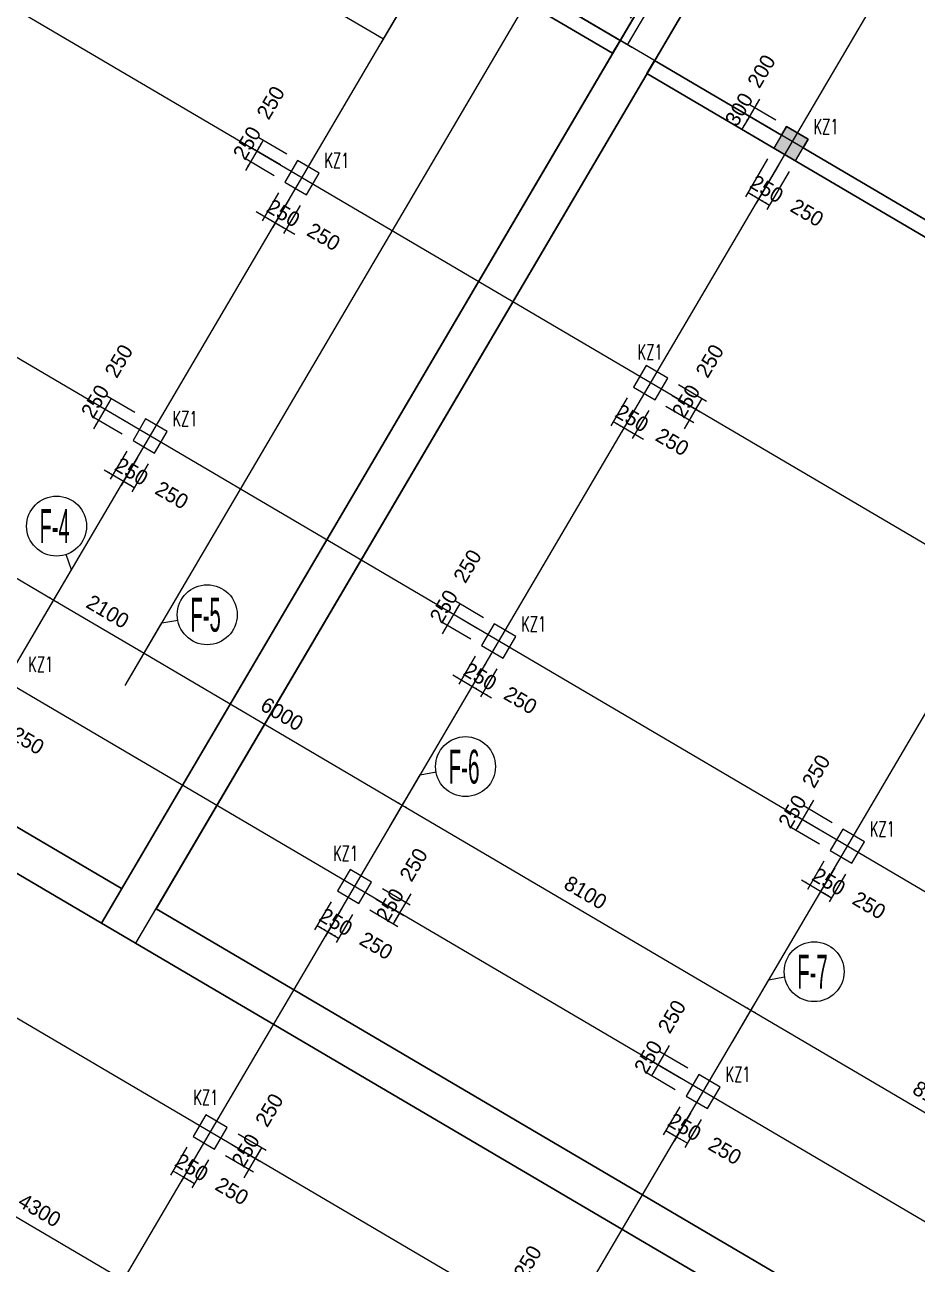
# Model space of a CAD drawing. Extents: x 387171 to 699106, y 11966 to 245688.
# Drawn here: x 621328 to 639201, y 128783 to 153597 of the extents above; entities that cross this region are included whole.
import ezdxf

# ---------------------------------------------------------------- set-up
doc = ezdxf.new("R2010")
doc.units = 0
doc.header["$LTSCALE"] = 100
doc.header["$MEASUREMENT"] = 0
for name, color, linetype in [('AXIS', 3, 'Continuous'), ('COLU', 7, 'Continuous'), ('DIM', 3, 'Continuous'), ('DOTE', 253, 'Continuous'), ('HATCH', 254, 'Continuous'), ('h后浇带', 51, 'Continuous'), ('L-AXIS', 3, 'Continuous'), ('NUM', 7, 'Continuous')]:
    doc.layers.add(name, color=color, linetype=linetype)
doc.styles.add('hztxt', font='hztxt')
doc.styles.get("Standard").update_dxf_attribs({"font": 'standard'})
doc.dimstyles.get("Standard").update_dxf_attribs({"dimtxt": 300, "dimasz": 100, "dimexe": 100, "dimexo": 250, "dimgap": 100, "dimtad": 0, "dimtoh": 1, "dimdec": 0, "dimdsep": 46, "dimcen": 0.09, "dimclrt": 7, "dimadec": 0, "dimazin": 0, "dimtfac": 1, "dimtdec": 4, "dimtofl": 0, "dimtmove": 0, "dimatfit": 3, "dimfxl": 1, "dimtolj": 1, "dimtzin": 0, "dimarcsym": 0})

# ---------------------------------------------------------------- blocks, each defined once
blk = doc.blocks.new('_AXISO')
blk.add_circle((0, 0), 0.5)
blk = doc.blocks.new('*D1302')
at = {"layer": 'L-AXIS', "color": 0, "linetype": 'ByBlock', "lineweight": -2}
for p, q in [((623464, 140586), (623767, 141102)), ((623717, 141015), (628889, 137974)), ((628636, 137545), (628940, 138060))]:
    blk.add_line(p, q, dxfattribs=at)
for points in [[(623717, 141015), (623811, 140979), (623795, 140950)], [(628889, 137974), (628794, 138011), (628811, 138039)]]:
    blk.add_solid(points, dxfattribs=at)
at = {"layer": 'L-AXIS', "color": 7, "linetype": 'Continuous', "lineweight": -2, "insert": (626480, 139797), "char_height": 300, "width": 770, "attachment_point": 5, "rotation": 329.5454, "style": 'hztxt'}
blk.add_mtext('6000', dxfattribs=at)
blk = doc.blocks.new('*D3207')
at = {"layer": 'L-AXIS', "color": 0, "linetype": 'ByBlock', "lineweight": -2}
for p, q in [((628636, 137545), (628940, 138060)), ((628889, 137974), (635871, 133869)), ((635619, 133439), (635922, 133955))]:
    blk.add_line(p, q, dxfattribs=at)
for points in [[(628889, 137974), (628984, 137938), (628967, 137909)], [(635871, 133869), (635777, 133905), (635794, 133934)]]:
    blk.add_solid(points, dxfattribs=at)
at = {"layer": 'L-AXIS', "color": 7, "linetype": 'Continuous', "lineweight": -2, "insert": (632558, 136223), "char_height": 300, "width": 775, "attachment_point": 5, "rotation": 329.5454, "style": 'hztxt'}
blk.add_mtext('8100', dxfattribs=at)
blk = doc.blocks.new('*D2778')
at = {"layer": 'L-AXIS', "color": 0, "linetype": 'ByBlock', "lineweight": -2}
for p, q in [((619096, 129803), (619645, 130737)), ((619595, 130651), (623301, 128471)), ((622803, 127623), (623352, 128557))]:
    blk.add_line(p, q, dxfattribs=at)
for points in [[(619595, 130651), (619689, 130614), (619672, 130586)], [(623301, 128471), (623207, 128508), (623224, 128536)]]:
    blk.add_solid(points, dxfattribs=at)
at = {"layer": 'L-AXIS', "color": 7, "linetype": 'Continuous', "lineweight": -2, "insert": (621625, 129863), "char_height": 300, "width": 790, "attachment_point": 5, "rotation": 329.5454, "style": 'hztxt'}
blk.add_mtext('4300', dxfattribs=at)
blk = doc.blocks.new('*D113')
at = {"layer": 'L-AXIS', "color": 0, "linetype": 'ByBlock', "lineweight": -2}
for p, q in [((635619, 133439), (635922, 133955)), ((635871, 133869), (642854, 129763)), ((642601, 129334), (642905, 129849))]:
    blk.add_line(p, q, dxfattribs=at)
for points in [[(635871, 133869), (635966, 133832), (635949, 133804)], [(642854, 129763), (642759, 129800), (642776, 129828)]]:
    blk.add_solid(points, dxfattribs=at)
at = {"layer": 'L-AXIS', "color": 7, "linetype": 'Continuous', "lineweight": -2, "insert": (639540, 132118), "char_height": 300, "width": 775, "attachment_point": 5, "rotation": 329.5454, "style": 'hztxt'}
blk.add_mtext('8100', dxfattribs=at)
blk = doc.blocks.new('*D2401')
at = {"layer": 'L-AXIS', "color": 0, "linetype": 'ByBlock', "lineweight": -2}
for p, q in [((633721, 155098), (634398, 154699)), ((633400, 153198), (634312, 154750)), ((632809, 153546), (633486, 153148))]:
    blk.add_line(p, q, dxfattribs=at)
for points in [[(634312, 154750), (634276, 154655), (634247, 154672)], [(633400, 153198), (633436, 153293), (633465, 153276)]]:
    blk.add_solid(points, dxfattribs=at)
at = {"layer": 'L-AXIS', "color": 7, "linetype": 'Continuous', "lineweight": -2, "insert": (633554, 154152), "char_height": 300, "width": 690, "attachment_point": 5, "rotation": 59.5454, "style": 'hztxt'}
blk.add_mtext('1800', dxfattribs=at)
blk = doc.blocks.new('*D2688')
at = {"layer": 'L-AXIS', "color": 0, "linetype": 'ByBlock', "lineweight": -2}
for p, q in [((614671, 145756), (614975, 146272)), ((614924, 146185), (621907, 142080)), ((621654, 141650), (621957, 142166))]:
    blk.add_line(p, q, dxfattribs=at)
for points in [[(614924, 146185), (615019, 146149), (615002, 146120)], [(621907, 142080), (621812, 142116), (621829, 142145)]]:
    blk.add_solid(points, dxfattribs=at)
at = {"layer": 'L-AXIS', "color": 7, "linetype": 'Continuous', "lineweight": -2, "insert": (618593, 144434), "char_height": 300, "width": 775, "attachment_point": 5, "rotation": 329.5454, "style": 'hztxt'}
blk.add_mtext('8100', dxfattribs=at)
blk = doc.blocks.new('*D149')
at = {"layer": 'L-AXIS', "color": 0, "linetype": 'ByBlock', "lineweight": -2}
for p, q in [((626833, 155441), (626284, 154507)), ((626335, 154593), (628511, 153313)), ((629010, 154161), (628461, 153227))]:
    blk.add_line(p, q, dxfattribs=at)
for points in [[(626335, 154593), (626429, 154556), (626413, 154528)], [(628511, 153313), (628417, 153349), (628434, 153378)]]:
    blk.add_solid(points, dxfattribs=at)
at = {"layer": 'L-AXIS', "color": 7, "linetype": 'Continuous', "lineweight": -2, "insert": (627601, 154255), "char_height": 300, "width": 780, "attachment_point": 5, "rotation": 329.5454, "style": 'hztxt'}
blk.add_mtext('2525', dxfattribs=at)
blk = doc.blocks.new('*D598')
at = {"layer": 'L-AXIS', "color": 0, "linetype": 'ByBlock', "lineweight": -2}
for p, q in [((621654, 141650), (621957, 142166)), ((621907, 142080), (623717, 141015)), ((623464, 140586), (623767, 141102))]:
    blk.add_line(p, q, dxfattribs=at)
for points in [[(621907, 142080), (622001, 142043), (621984, 142015)], [(623717, 141015), (623622, 141052), (623639, 141080)]]:
    blk.add_solid(points, dxfattribs=at)
at = {"layer": 'L-AXIS', "color": 7, "linetype": 'Continuous', "lineweight": -2, "insert": (622989, 141849), "char_height": 300, "width": 775, "attachment_point": 5, "rotation": 329.5454, "style": 'hztxt'}
blk.add_mtext('2100', dxfattribs=at)
blk = doc.blocks.new('*D477')
at = {"layer": 'DIM', "color": 0, "linetype": 'ByBlock', "lineweight": -2}
for p, q in [((633392, 146126), (633063, 145566)), ((633608, 146000), (633278, 145439)), ((633114, 145652), (633329, 145526))]:
    blk.add_line(p, q, dxfattribs=at)
for points in [[(633114, 145652), (633208, 145616), (633191, 145587)], [(633329, 145526), (633234, 145562), (633251, 145591)]]:
    blk.add_solid(points, dxfattribs=at)
at = {"layer": 'DIM', "color": 7, "linetype": 'Continuous', "lineweight": -2, "insert": (633490, 145721), "char_height": 300, "width": 566.67, "attachment_point": 5, "rotation": 329.5454, "style": 'hztxt'}
blk.add_mtext('250', dxfattribs=at)
blk = doc.blocks.new('*D733')
at = {"layer": 'DIM', "color": 0, "linetype": 'ByBlock', "lineweight": -2}
for p, q in [((633608, 146000), (633278, 145439)), ((633823, 145873), (633494, 145313)), ((633157, 145627), (633717, 145298))]:
    blk.add_line(p, q, dxfattribs=at)
for points in [[(633329, 145526), (633234, 145562), (633251, 145591)], [(633545, 145399), (633639, 145363), (633622, 145334)]]:
    blk.add_solid(points, dxfattribs=at)
at = {"layer": 'DIM', "color": 7, "linetype": 'Continuous', "lineweight": -2, "insert": (634297, 145246), "char_height": 300, "width": 566.67, "attachment_point": 5, "rotation": 329.5454, "style": 'hztxt'}
blk.add_mtext('250', dxfattribs=at)
blk = doc.blocks.new('*D678')
at = {"layer": 'DIM', "color": 0, "linetype": 'ByBlock', "lineweight": -2}
for p, q in [((634292, 146177), (634853, 145848)), ((634166, 145962), (634726, 145632)), ((634538, 145511), (634868, 146071))]:
    blk.add_line(p, q, dxfattribs=at)
for points in [[(634766, 145899), (634803, 145993), (634831, 145976)], [(634640, 145683), (634603, 145588), (634575, 145605)]]:
    blk.add_solid(points, dxfattribs=at)
at = {"layer": 'DIM', "color": 7, "linetype": 'Continuous', "lineweight": -2, "insert": (634571, 146060), "char_height": 300, "width": 566.67, "attachment_point": 5, "rotation": 59.5454, "style": 'hztxt'}
blk.add_mtext('250', dxfattribs=at)
blk = doc.blocks.new('*D940')
at = {"layer": 'DIM', "color": 0, "linetype": 'ByBlock', "lineweight": -2}
for p, q in [((634292, 146177), (634853, 145848)), ((634419, 146393), (634979, 146063)), ((634766, 145899), (634893, 146114))]:
    blk.add_line(p, q, dxfattribs=at)
for points in [[(634766, 145899), (634803, 145993), (634831, 145976)], [(634893, 146114), (634857, 146019), (634828, 146036)]]:
    blk.add_solid(points, dxfattribs=at)
at = {"layer": 'DIM', "color": 7, "linetype": 'Continuous', "lineweight": -2, "insert": (635046, 146867), "char_height": 300, "width": 566.67, "attachment_point": 5, "rotation": 59.5454, "style": 'hztxt'}
blk.add_mtext('250', dxfattribs=at)
blk = doc.blocks.new('*D3348')
at = {"layer": 'DIM', "color": 0, "linetype": 'ByBlock', "lineweight": -2}
for p, q in [((626448, 150790), (625887, 151119)), ((626100, 151284), (625974, 151068)), ((626574, 151005), (626014, 151335))]:
    blk.add_line(p, q, dxfattribs=at)
for points in [[(625974, 151068), (626010, 151163), (626039, 151146)], [(626100, 151284), (626064, 151189), (626035, 151206)]]:
    blk.add_solid(points, dxfattribs=at)
at = {"layer": 'DIM', "color": 7, "linetype": 'Continuous', "lineweight": -2, "insert": (626253, 152037), "char_height": 300, "width": 566.67, "attachment_point": 5, "rotation": 59.5454, "style": 'hztxt'}
blk.add_mtext('250', dxfattribs=at)
blk = doc.blocks.new('*D3853')
at = {"layer": 'DIM', "color": 0, "linetype": 'ByBlock', "lineweight": -2}
for p, q in [((626075, 151241), (625746, 150681)), ((626448, 150790), (625887, 151119)), ((626321, 150574), (625761, 150904))]:
    blk.add_line(p, q, dxfattribs=at)
for points in [[(625974, 151068), (626010, 151163), (626039, 151146)], [(625847, 150853), (625811, 150758), (625782, 150775)]]:
    blk.add_solid(points, dxfattribs=at)
at = {"layer": 'DIM', "color": 7, "linetype": 'Continuous', "lineweight": -2, "insert": (625779, 151230), "char_height": 300, "width": 566.67, "attachment_point": 5, "rotation": 59.5454, "style": 'hztxt'}
blk.add_mtext('250', dxfattribs=at)
blk = doc.blocks.new('*D4067')
at = {"layer": 'DIM', "color": 0, "linetype": 'ByBlock', "lineweight": -2}
for p, q in [((626410, 150232), (626080, 149672)), ((626625, 150105), (626296, 149545)), ((625959, 149859), (626519, 149530))]:
    blk.add_line(p, q, dxfattribs=at)
for points in [[(626131, 149758), (626036, 149794), (626053, 149823)], [(626347, 149631), (626441, 149595), (626424, 149566)]]:
    blk.add_solid(points, dxfattribs=at)
at = {"layer": 'DIM', "color": 7, "linetype": 'Continuous', "lineweight": -2, "insert": (626508, 149826), "char_height": 300, "width": 566.67, "attachment_point": 5, "rotation": 329.5454, "style": 'hztxt'}
blk.add_mtext('250', dxfattribs=at)
blk = doc.blocks.new('*D4306')
at = {"layer": 'DIM', "color": 0, "linetype": 'ByBlock', "lineweight": -2}
for p, q in [((626625, 150105), (626296, 149545)), ((626841, 149979), (626511, 149418)), ((626174, 149733), (626734, 149403))]:
    blk.add_line(p, q, dxfattribs=at)
for points in [[(626347, 149631), (626252, 149667), (626269, 149696)], [(626562, 149504), (626657, 149468), (626640, 149439)]]:
    blk.add_solid(points, dxfattribs=at)
at = {"layer": 'DIM', "color": 7, "linetype": 'Continuous', "lineweight": -2, "insert": (627315, 149352), "char_height": 300, "width": 566.67, "attachment_point": 5, "rotation": 329.5454, "style": 'hztxt'}
blk.add_mtext('250', dxfattribs=at)
blk = doc.blocks.new('*D3839')
at = {"layer": 'DIM', "color": 0, "linetype": 'ByBlock', "lineweight": -2}
for p, q in [((637125, 138073), (636796, 137513)), ((637372, 137406), (636811, 137736)), ((637498, 137622), (636938, 137951))]:
    blk.add_line(p, q, dxfattribs=at)
for points in [[(637024, 137901), (637060, 137995), (637089, 137978)], [(636897, 137685), (636861, 137591), (636832, 137607)]]:
    blk.add_solid(points, dxfattribs=at)
at = {"layer": 'DIM', "color": 7, "linetype": 'Continuous', "lineweight": -2, "insert": (637177, 138654), "char_height": 300, "width": 566.67, "attachment_point": 5, "rotation": 59.5454, "style": 'hztxt'}
blk.add_mtext('250', dxfattribs=at)
blk = doc.blocks.new('*D4077')
at = {"layer": 'DIM', "color": 0, "linetype": 'ByBlock', "lineweight": -2}
for p, q in [((637372, 137406), (636811, 137736)), ((637245, 137191), (636684, 137520)), ((636897, 137685), (636771, 137470))]:
    blk.add_line(p, q, dxfattribs=at)
for points in [[(636771, 137470), (636807, 137564), (636836, 137547)], [(636897, 137685), (636861, 137591), (636832, 137607)]]:
    blk.add_solid(points, dxfattribs=at)
at = {"layer": 'DIM', "color": 7, "linetype": 'Continuous', "lineweight": -2, "insert": (636702, 137847), "char_height": 300, "width": 566.67, "attachment_point": 5, "rotation": 59.5454, "style": 'hztxt'}
blk.add_mtext('250', dxfattribs=at)
blk = doc.blocks.new('*D4289')
at = {"layer": 'DIM', "color": 0, "linetype": 'ByBlock', "lineweight": -2}
for p, q in [((637334, 136849), (637004, 136288)), ((636882, 136476), (637443, 136147)), ((637549, 136722), (637220, 136162))]:
    blk.add_line(p, q, dxfattribs=at)
for points in [[(637055, 136375), (636960, 136411), (636977, 136440)], [(637270, 136248), (637365, 136212), (637348, 136183)]]:
    blk.add_solid(points, dxfattribs=at)
at = {"layer": 'DIM', "color": 7, "linetype": 'Continuous', "lineweight": -2, "insert": (637432, 136443), "char_height": 300, "width": 566.67, "attachment_point": 5, "rotation": 329.5454, "style": 'hztxt'}
blk.add_mtext('250', dxfattribs=at)
blk = doc.blocks.new('*D2406')
at = {"layer": 'DIM', "color": 0, "linetype": 'ByBlock', "lineweight": -2}
for p, q in [((637549, 136722), (637220, 136162)), ((637765, 136595), (637435, 136035)), ((637270, 136248), (637486, 136121))]:
    blk.add_line(p, q, dxfattribs=at)
for points in [[(637270, 136248), (637365, 136212), (637348, 136183)], [(637486, 136121), (637391, 136158), (637408, 136186)]]:
    blk.add_solid(points, dxfattribs=at)
at = {"layer": 'DIM', "color": 7, "linetype": 'Continuous', "lineweight": -2, "insert": (638239, 135969), "char_height": 300, "width": 566.67, "attachment_point": 5, "rotation": 329.5454, "style": 'hztxt'}
blk.add_mtext('250', dxfattribs=at)
blk = doc.blocks.new('*D2349')
at = {"layer": 'DIM', "color": 0, "linetype": 'ByBlock', "lineweight": -2}
for p, q in [((630042, 142006), (629915, 141791)), ((630516, 141727), (629955, 142057)), ((630389, 141512), (629829, 141841))]:
    blk.add_line(p, q, dxfattribs=at)
for points in [[(630042, 142006), (630005, 141912), (629977, 141929)], [(629915, 141791), (629951, 141885), (629980, 141869)]]:
    blk.add_solid(points, dxfattribs=at)
at = {"layer": 'DIM', "color": 7, "linetype": 'Continuous', "lineweight": -2, "insert": (630194, 142759), "char_height": 300, "width": 566.67, "attachment_point": 5, "rotation": 59.5454, "style": 'hztxt'}
blk.add_mtext('250', dxfattribs=at)
blk = doc.blocks.new('*D2587')
at = {"layer": 'DIM', "color": 0, "linetype": 'ByBlock', "lineweight": -2}
for p, q in [((630016, 141963), (629687, 141403)), ((630389, 141512), (629829, 141841)), ((630262, 141296), (629702, 141626))]:
    blk.add_line(p, q, dxfattribs=at)
for points in [[(629915, 141791), (629951, 141885), (629980, 141869)], [(629788, 141575), (629752, 141481), (629723, 141497)]]:
    blk.add_solid(points, dxfattribs=at)
at = {"layer": 'DIM', "color": 7, "linetype": 'Continuous', "lineweight": -2, "insert": (629720, 141952), "char_height": 300, "width": 566.67, "attachment_point": 5, "rotation": 59.5454, "style": 'hztxt'}
blk.add_mtext('250', dxfattribs=at)
blk = doc.blocks.new('*D2809')
at = {"layer": 'DIM', "color": 0, "linetype": 'ByBlock', "lineweight": -2}
for p, q in [((630351, 140954), (630022, 140394)), ((630567, 140828), (630237, 140267)), ((629900, 140582), (630460, 140252))]:
    blk.add_line(p, q, dxfattribs=at)
for points in [[(630072, 140480), (629978, 140516), (629995, 140545)], [(630288, 140353), (630383, 140317), (630366, 140288)]]:
    blk.add_solid(points, dxfattribs=at)
at = {"layer": 'DIM', "color": 7, "linetype": 'Continuous', "lineweight": -2, "insert": (630449, 140549), "char_height": 300, "width": 566.67, "attachment_point": 5, "rotation": 329.5454, "style": 'hztxt'}
blk.add_mtext('250', dxfattribs=at)
blk = doc.blocks.new('*D3300')
at = {"layer": 'DIM', "color": 0, "linetype": 'ByBlock', "lineweight": -2}
for p, q in [((630567, 140828), (630237, 140267)), ((630782, 140701), (630453, 140141)), ((630115, 140455), (630676, 140125))]:
    blk.add_line(p, q, dxfattribs=at)
for points in [[(630288, 140353), (630193, 140390), (630210, 140418)], [(630503, 140227), (630598, 140190), (630581, 140162)]]:
    blk.add_solid(points, dxfattribs=at)
at = {"layer": 'DIM', "color": 7, "linetype": 'Continuous', "lineweight": -2, "insert": (631256, 140074), "char_height": 300, "width": 566.67, "attachment_point": 5, "rotation": 329.5454, "style": 'hztxt'}
blk.add_mtext('250', dxfattribs=at)
blk = doc.blocks.new('*D2018')
at = {"layer": 'DIM', "color": 0, "linetype": 'ByBlock', "lineweight": -2}
for p, q in [((623533, 145833), (622973, 146162)), ((623407, 145618), (622846, 145947)), ((623059, 146112), (622932, 145896))]:
    blk.add_line(p, q, dxfattribs=at)
for points in [[(622932, 145896), (622969, 145991), (622998, 145974)], [(623059, 146112), (623023, 146017), (622994, 146034)]]:
    blk.add_solid(points, dxfattribs=at)
at = {"layer": 'DIM', "color": 7, "linetype": 'Continuous', "lineweight": -2, "insert": (623212, 146865), "char_height": 300, "width": 566.67, "attachment_point": 5, "rotation": 59.5454, "style": 'hztxt'}
blk.add_mtext('250', dxfattribs=at)
blk = doc.blocks.new('*D285')
at = {"layer": 'DIM', "color": 0, "linetype": 'ByBlock', "lineweight": -2}
for p, q in [((623034, 146069), (622704, 145508)), ((623407, 145618), (622846, 145947)), ((623280, 145402), (622720, 145731))]:
    blk.add_line(p, q, dxfattribs=at)
for points in [[(622932, 145896), (622969, 145991), (622998, 145974)], [(622806, 145681), (622769, 145586), (622741, 145603)]]:
    blk.add_solid(points, dxfattribs=at)
at = {"layer": 'DIM', "color": 7, "linetype": 'Continuous', "lineweight": -2, "insert": (622737, 146058), "char_height": 300, "width": 566.67, "attachment_point": 5, "rotation": 59.5454, "style": 'hztxt'}
blk.add_mtext('250', dxfattribs=at)
blk = doc.blocks.new('*D475')
at = {"layer": 'DIM', "color": 0, "linetype": 'ByBlock', "lineweight": -2}
for p, q in [((623369, 145060), (623039, 144499)), ((623584, 144933), (623255, 144373)), ((622918, 144687), (623478, 144358))]:
    blk.add_line(p, q, dxfattribs=at)
for points in [[(623090, 144586), (622995, 144622), (623012, 144651)], [(623305, 144459), (623400, 144423), (623383, 144394)]]:
    blk.add_solid(points, dxfattribs=at)
at = {"layer": 'DIM', "color": 7, "linetype": 'Continuous', "lineweight": -2, "insert": (623467, 144654), "char_height": 300, "width": 566.67, "attachment_point": 5, "rotation": 329.5454, "style": 'hztxt'}
blk.add_mtext('250', dxfattribs=at)
blk = doc.blocks.new('*D732')
at = {"layer": 'DIM', "color": 0, "linetype": 'ByBlock', "lineweight": -2}
for p, q in [((623584, 144933), (623255, 144373)), ((623800, 144806), (623470, 144246)), ((623305, 144459), (623521, 144332))]:
    blk.add_line(p, q, dxfattribs=at)
for points in [[(623305, 144459), (623400, 144423), (623383, 144394)], [(623521, 144332), (623426, 144369), (623443, 144397)]]:
    blk.add_solid(points, dxfattribs=at)
at = {"layer": 'DIM', "color": 7, "linetype": 'Continuous', "lineweight": -2, "insert": (624274, 144180), "char_height": 300, "width": 566.67, "attachment_point": 5, "rotation": 329.5454, "style": 'hztxt'}
blk.add_mtext('250', dxfattribs=at)
blk = doc.blocks.new('*D4066')
at = {"layer": 'DIM', "color": 0, "linetype": 'ByBlock', "lineweight": -2}
for p, q in [((634236, 133160), (633907, 132599)), ((634609, 132708), (634049, 133038)), ((634482, 132493), (633922, 132822))]:
    blk.add_line(p, q, dxfattribs=at)
for points in [[(634135, 132987), (634171, 133082), (634200, 133065)], [(634008, 132772), (633972, 132677), (633943, 132694)]]:
    blk.add_solid(points, dxfattribs=at)
at = {"layer": 'DIM', "color": 7, "linetype": 'Continuous', "lineweight": -2, "insert": (634288, 133740), "char_height": 300, "width": 566.67, "attachment_point": 5, "rotation": 59.5454, "style": 'hztxt'}
blk.add_mtext('250', dxfattribs=at)
blk = doc.blocks.new('*D4303')
at = {"layer": 'DIM', "color": 0, "linetype": 'ByBlock', "lineweight": -2}
for p, q in [((634008, 132772), (633882, 132556)), ((634482, 132493), (633922, 132822)), ((634356, 132277), (633795, 132607))]:
    blk.add_line(p, q, dxfattribs=at)
for points in [[(634008, 132772), (633972, 132677), (633943, 132694)], [(633882, 132556), (633918, 132651), (633947, 132634)]]:
    blk.add_solid(points, dxfattribs=at)
at = {"layer": 'DIM', "color": 7, "linetype": 'Continuous', "lineweight": -2, "insert": (633813, 132933), "char_height": 300, "width": 566.67, "attachment_point": 5, "rotation": 59.5454, "style": 'hztxt'}
blk.add_mtext('250', dxfattribs=at)
blk = doc.blocks.new('*D2387')
at = {"layer": 'DIM', "color": 0, "linetype": 'ByBlock', "lineweight": -2}
for p, q in [((634445, 131935), (634115, 131375)), ((634660, 131808), (634331, 131248)), ((634166, 131461), (634381, 131334))]:
    blk.add_line(p, q, dxfattribs=at)
for points in [[(634166, 131461), (634260, 131425), (634244, 131396)], [(634381, 131334), (634287, 131371), (634303, 131399)]]:
    blk.add_solid(points, dxfattribs=at)
at = {"layer": 'DIM', "color": 7, "linetype": 'Continuous', "lineweight": -2, "insert": (634543, 131529), "char_height": 300, "width": 566.67, "attachment_point": 5, "rotation": 329.5454, "style": 'hztxt'}
blk.add_mtext('250', dxfattribs=at)
blk = doc.blocks.new('*D2366')
at = {"layer": 'DIM', "color": 0, "linetype": 'ByBlock', "lineweight": -2}
for p, q in [((634660, 131808), (634331, 131248)), ((634876, 131682), (634546, 131121)), ((634381, 131334), (634597, 131208))]:
    blk.add_line(p, q, dxfattribs=at)
for points in [[(634381, 131334), (634476, 131298), (634459, 131269)], [(634597, 131208), (634502, 131244), (634519, 131273)]]:
    blk.add_solid(points, dxfattribs=at)
at = {"layer": 'DIM', "color": 7, "linetype": 'Continuous', "lineweight": -2, "insert": (635350, 131055), "char_height": 300, "width": 566.67, "attachment_point": 5, "rotation": 329.5454, "style": 'hztxt'}
blk.add_mtext('250', dxfattribs=at)
blk = doc.blocks.new('*D2571')
at = {"layer": 'DIM', "color": 0, "linetype": 'ByBlock', "lineweight": -2}
for p, q in [((627462, 136041), (627133, 135480)), ((627678, 135914), (627348, 135354)), ((627183, 135567), (627399, 135440))]:
    blk.add_line(p, q, dxfattribs=at)
for points in [[(627183, 135567), (627278, 135530), (627261, 135502)], [(627399, 135440), (627304, 135476), (627321, 135505)]]:
    blk.add_solid(points, dxfattribs=at)
at = {"layer": 'DIM', "color": 7, "linetype": 'Continuous', "lineweight": -2, "insert": (627560, 135635), "char_height": 300, "width": 566.67, "attachment_point": 5, "rotation": 329.5454, "style": 'hztxt'}
blk.add_mtext('250', dxfattribs=at)
blk = doc.blocks.new('*D2825')
at = {"layer": 'DIM', "color": 0, "linetype": 'ByBlock', "lineweight": -2}
for p, q in [((627678, 135914), (627348, 135354)), ((627893, 135787), (627564, 135227)), ((627399, 135440), (627614, 135313))]:
    blk.add_line(p, q, dxfattribs=at)
for points in [[(627399, 135440), (627493, 135404), (627477, 135375)], [(627614, 135313), (627520, 135349), (627537, 135378)]]:
    blk.add_solid(points, dxfattribs=at)
at = {"layer": 'DIM', "color": 7, "linetype": 'Continuous', "lineweight": -2, "insert": (628367, 135160), "char_height": 300, "width": 566.67, "attachment_point": 5, "rotation": 329.5454, "style": 'hztxt'}
blk.add_mtext('250', dxfattribs=at)
blk = doc.blocks.new('*D3286')
at = {"layer": 'DIM', "color": 0, "linetype": 'ByBlock', "lineweight": -2}
for p, q in [((628362, 136092), (628922, 135762)), ((628235, 135876), (628796, 135547)), ((628709, 135597), (628836, 135813))]:
    blk.add_line(p, q, dxfattribs=at)
for points in [[(628836, 135813), (628800, 135718), (628771, 135735)], [(628709, 135597), (628746, 135692), (628774, 135675)]]:
    blk.add_solid(points, dxfattribs=at)
at = {"layer": 'DIM', "color": 7, "linetype": 'Continuous', "lineweight": -2, "insert": (628641, 135974), "char_height": 300, "width": 566.67, "attachment_point": 5, "rotation": 59.5454, "style": 'hztxt'}
blk.add_mtext('250', dxfattribs=at)
blk = doc.blocks.new('*D1354')
at = {"layer": 'DIM', "color": 0, "linetype": 'ByBlock', "lineweight": -2}
for p, q in [((628489, 136307), (629049, 135978)), ((628362, 136092), (628922, 135762)), ((628735, 135640), (629064, 136201))]:
    blk.add_line(p, q, dxfattribs=at)
for points in [[(628963, 136028), (628999, 136123), (629028, 136106)], [(628836, 135813), (628800, 135718), (628771, 135735)]]:
    blk.add_solid(points, dxfattribs=at)
at = {"layer": 'DIM', "color": 7, "linetype": 'Continuous', "lineweight": -2, "insert": (629116, 136781), "char_height": 300, "width": 566.67, "attachment_point": 5, "rotation": 59.5454, "style": 'hztxt'}
blk.add_mtext('250', dxfattribs=at)
blk = doc.blocks.new('*D977')
at = {"layer": 'DIM', "color": 0, "linetype": 'ByBlock', "lineweight": -2}
for p, q in [((620695, 140020), (620366, 139459)), ((620911, 139893), (620581, 139332)), ((620416, 139545), (620632, 139419))]:
    blk.add_line(p, q, dxfattribs=at)
for points in [[(620416, 139545), (620511, 139509), (620494, 139480)], [(620632, 139419), (620537, 139455), (620554, 139484)]]:
    blk.add_solid(points, dxfattribs=at)
at = {"layer": 'DIM', "color": 7, "linetype": 'Continuous', "lineweight": -2, "insert": (621385, 139266), "char_height": 300, "width": 566.67, "attachment_point": 5, "rotation": 329.5454, "style": 'hztxt'}
blk.add_mtext('250', dxfattribs=at)
blk = doc.blocks.new('*D4284')
at = {"layer": 'DIM', "color": 0, "linetype": 'ByBlock', "lineweight": -2}
for p, q in [((631246, 128074), (631119, 127858)), ((631720, 127795), (631160, 128124)), ((631593, 127579), (631033, 127909))]:
    blk.add_line(p, q, dxfattribs=at)
for points in [[(631246, 128074), (631210, 127979), (631181, 127996)], [(631119, 127858), (631156, 127953), (631184, 127936)]]:
    blk.add_solid(points, dxfattribs=at)
at = {"layer": 'DIM', "color": 7, "linetype": 'Continuous', "lineweight": -2, "insert": (631399, 128826), "char_height": 300, "width": 566.67, "attachment_point": 5, "rotation": 59.5454, "style": 'hztxt'}
blk.add_mtext('250', dxfattribs=at)
blk = doc.blocks.new('*D157')
at = {"layer": 'DIM', "color": 0, "linetype": 'ByBlock', "lineweight": -2}
for p, q in [((624573, 131127), (624244, 130567)), ((624788, 131000), (624459, 130440)), ((624294, 130653), (624510, 130526))]:
    blk.add_line(p, q, dxfattribs=at)
for points in [[(624294, 130653), (624389, 130617), (624372, 130588)], [(624510, 130526), (624415, 130563), (624432, 130591)]]:
    blk.add_solid(points, dxfattribs=at)
at = {"layer": 'DIM', "color": 7, "linetype": 'Continuous', "lineweight": -2, "insert": (624671, 130721), "char_height": 300, "width": 566.67, "attachment_point": 5, "rotation": 329.5454, "style": 'hztxt'}
blk.add_mtext('250', dxfattribs=at)
blk = doc.blocks.new('*D376')
at = {"layer": 'DIM', "color": 0, "linetype": 'ByBlock', "lineweight": -2}
for p, q in [((624788, 131000), (624459, 130440)), ((625004, 130874), (624675, 130313)), ((624510, 130526), (624725, 130400))]:
    blk.add_line(p, q, dxfattribs=at)
for points in [[(624510, 130526), (624604, 130490), (624587, 130461)], [(624725, 130400), (624631, 130436), (624647, 130465)]]:
    blk.add_solid(points, dxfattribs=at)
at = {"layer": 'DIM', "color": 7, "linetype": 'Continuous', "lineweight": -2, "insert": (625478, 130247), "char_height": 300, "width": 566.67, "attachment_point": 5, "rotation": 329.5454, "style": 'hztxt'}
blk.add_mtext('250', dxfattribs=at)
blk = doc.blocks.new('*D347')
at = {"layer": 'DIM', "color": 0, "linetype": 'ByBlock', "lineweight": -2}
for p, q in [((625473, 131178), (626033, 130849)), ((625719, 130511), (626048, 131072)), ((625346, 130962), (625907, 130633))]:
    blk.add_line(p, q, dxfattribs=at)
for points in [[(625947, 130899), (625983, 130994), (626012, 130977)], [(625820, 130684), (625784, 130589), (625755, 130606)]]:
    blk.add_solid(points, dxfattribs=at)
at = {"layer": 'DIM', "color": 7, "linetype": 'Continuous', "lineweight": -2, "insert": (625752, 131061), "char_height": 300, "width": 566.67, "attachment_point": 5, "rotation": 59.5454, "style": 'hztxt'}
blk.add_mtext('250', dxfattribs=at)
blk = doc.blocks.new('*D555')
at = {"layer": 'DIM', "color": 0, "linetype": 'ByBlock', "lineweight": -2}
for p, q in [((625600, 131393), (626160, 131064)), ((625473, 131178), (626033, 130849)), ((625947, 130899), (626074, 131115))]:
    blk.add_line(p, q, dxfattribs=at)
for points in [[(626074, 131115), (626037, 131020), (626009, 131037)], [(625947, 130899), (625983, 130994), (626012, 130977)]]:
    blk.add_solid(points, dxfattribs=at)
at = {"layer": 'DIM', "color": 7, "linetype": 'Continuous', "lineweight": -2, "insert": (626226, 131868), "char_height": 300, "width": 566.67, "attachment_point": 5, "rotation": 59.5454, "style": 'hztxt'}
blk.add_mtext('250', dxfattribs=at)
blk = doc.blocks.new('*D494')
at = {"layer": 'DIM', "color": 0, "linetype": 'ByBlock', "lineweight": -2}
for p, q in [((636205, 150911), (635761, 150155)), ((636421, 150784), (635976, 150028)), ((635812, 150241), (636027, 150114))]:
    blk.add_line(p, q, dxfattribs=at)
for points in [[(635812, 150241), (635906, 150205), (635889, 150176)], [(636027, 150114), (635932, 150151), (635949, 150179)]]:
    blk.add_solid(points, dxfattribs=at)
at = {"layer": 'DIM', "color": 7, "linetype": 'Continuous', "lineweight": -2, "insert": (636189, 150310), "char_height": 300, "width": 566.67, "attachment_point": 5, "rotation": 329.5454, "style": 'hztxt'}
blk.add_mtext('250', dxfattribs=at)
blk = doc.blocks.new('*D4025')
at = {"layer": 'DIM', "color": 0, "linetype": 'ByBlock', "lineweight": -2}
for p, q in [((636421, 150784), (635976, 150028)), ((636636, 150657), (636192, 149901)), ((636027, 150114), (636243, 149988))]:
    blk.add_line(p, q, dxfattribs=at)
for points in [[(636027, 150114), (636122, 150078), (636105, 150049)], [(636243, 149988), (636148, 150024), (636165, 150053)]]:
    blk.add_solid(points, dxfattribs=at)
at = {"layer": 'DIM', "color": 7, "linetype": 'Continuous', "lineweight": -2, "insert": (636996, 149835), "char_height": 300, "width": 566.67, "attachment_point": 5, "rotation": 329.5454, "style": 'hztxt'}
blk.add_mtext('250', dxfattribs=at)
blk = doc.blocks.new('*D1104')
at = {"layer": 'DIM', "color": 0, "linetype": 'ByBlock', "lineweight": -2}
for p, q in [((636043, 152108), (635739, 151591)), ((636370, 151684), (635856, 151986)), ((636269, 151512), (635754, 151814))]:
    blk.add_line(p, q, dxfattribs=at)
for points in [[(635942, 151936), (635978, 152030), (636007, 152013)], [(635840, 151763), (635804, 151669), (635775, 151686)]]:
    blk.add_solid(points, dxfattribs=at)
at = {"layer": 'DIM', "color": 7, "linetype": 'Continuous', "lineweight": -2, "insert": (636082, 152667), "char_height": 300, "width": 566.67, "attachment_point": 5, "rotation": 59.5454, "style": 'hztxt'}
blk.add_mtext('200', dxfattribs=at)
blk = doc.blocks.new('*D4209')
at = {"layer": 'DIM', "color": 0, "linetype": 'ByBlock', "lineweight": -2}
for p, q in [((635840, 151763), (635688, 151505)), ((636269, 151512), (635754, 151814)), ((636117, 151253), (635602, 151555))]:
    blk.add_line(p, q, dxfattribs=at)
for points in [[(635840, 151763), (635804, 151669), (635775, 151686)], [(635688, 151505), (635725, 151599), (635753, 151582)]]:
    blk.add_solid(points, dxfattribs=at)
at = {"layer": 'DIM', "color": 7, "linetype": 'Continuous', "lineweight": -2, "insert": (635633, 151903), "char_height": 300, "width": 566.67, "attachment_point": 5, "rotation": 59.5454, "style": 'hztxt'}
blk.add_mtext('300', dxfattribs=at)
blk = doc.blocks.new('后浇带现场')
at = {"color": 6, "lineweight": 30}
for points in [[(821257, 720830), (821257, 688843), (805860, 662656), (825600, 651049), (814026, 631365), (812236, 611185), (845904, 608199)], [(822057, 720830), (822057, 688625), (806955, 662940), (826695, 651333), (814807, 631115), (813104, 611911), (845975, 608996)], [(806265, 663346), (787754, 674230), (759207, 674230), (759207, 625070)], [(805860, 662656), (787536, 673430), (760007, 673430), (760007, 625070)]]:
    blk.add_lwpolyline(points, dxfattribs=at)
at = {"layer": 'h后浇带', "color": 1}
for p, q in [((805860, 662656), (821257, 688843)), ((806549, 662251), (822057, 688625))]:
    blk.add_line(p, q, dxfattribs=at)

msp = doc.modelspace()

# ---------------------------------------------------------------- hatches: boundary and pattern name
at = {"layer": 'HATCH'}
msp.add_hatch(color=256, dxfattribs=at).paths.add_polyline_path([(636332, 151126.2), (636763.1, 150872.8), (637016.5, 151303.8), (636585.5, 151557.2)], flags=0)

# ---------------------------------------------------------------- linework, layer by layer
at = {"color": 5, "lineweight": 30}
msp.add_lwpolyline([(629858.6, 160384.7), (630462, 160029.9), (628331.7, 156406.6), (630034, 155409.3), (629932.7, 155236.9), (633251.5, 153285.5), (633099.4, 153026.9), (629349.6, 155231.8), (629451, 155404.2), (626801.9, 156961.7), (626954, 157220.3), (628074.7, 156561.4), (630051.4, 159923.3), (629706.5, 160126), (629858.6, 160384.7)], dxfattribs=at)
at = {"color": 3, "lineweight": 30}
for points in [[(643573.1, 146868.6), (633789.1, 152621.4), (633941.1, 152880.1)], [(633941.1, 152880.1), (636484.1, 151384.8), (636585.5, 151557.2), (637016.5, 151303.8), (636915.1, 151131.4), (643294.1, 147380.7)]]:
    msp.add_lwpolyline(points, dxfattribs=at)
at = {"layer": 'COLU'}
for points in [[(636332, 151126.2), (636763.1, 150872.8), (637016.5, 151303.8), (636585.5, 151557.2)], [(626536.5, 150447.5), (626967.6, 150194.1), (627221, 150625.1), (626790, 150878.5)], [(633519, 146342), (633950, 146088.5), (634203.4, 146519.5), (633772.4, 146773)], [(623495.4, 145275.3), (623926.4, 145021.9), (624179.9, 145452.9), (623748.8, 145706.3)], [(630477.9, 141169.8), (630908.9, 140916.3), (631162.3, 141347.4), (630731.3, 141600.8)], [(637460.3, 137064.2), (637891.3, 136810.8), (638144.7, 137241.8), (637713.7, 137495.3)], [(627588.8, 136256.2), (628019.8, 136002.8), (628273.2, 136433.8), (627842.2, 136687.2)], [(634571.2, 132150.7), (635002.2, 131897.2), (635255.7, 132328.2), (634824.7, 132581.7)], [(624699.7, 131342.6), (625130.7, 131089.2), (625384.1, 131520.2), (624953.1, 131773.6)]]:
    msp.add_lwpolyline(points, close=True, dxfattribs=at)
at = {"layer": 'DOTE'}
for p, q in [((645210.3, 146254), (583882.9, 182313.2)), ((623337.5, 140370.3), (637153.5, 163867.8)), ((650020.1, 136929.7), (605931.4, 162852.9)), ((622000.8, 126259.2), (642528.4, 161171.5)), ((615018.3, 130364.8), (629712.1, 155355)), ((646978.9, 131757.5), (609872.7, 153575.2)), ((628983.2, 122153.7), (646343.1, 151678.2)), ((644089.8, 126843.9), (604557.8, 150087.9)), ((645989.3, 119114.8), (611077, 139642.5))]:
    msp.add_line(p, q, dxfattribs=at)
at = {"layer": 'L-AXIS'}
for p, q in [((622264.2, 142688), (622159.6, 142992.5)), ((621527.2, 141434.7), (622264.2, 142688)), ((623337.5, 140370.3), (624074.4, 141623.6)), ((624074.4, 141623.6), (624391.3, 141680.4)), ((628509.7, 137329.2), (629246.6, 138582.5)), ((629246.6, 138582.5), (629563.5, 138639.2)), ((636229.1, 134477), (636546, 134533.7)), ((635492.1, 133223.6), (636229.1, 134477))]:
    msp.add_line(p, q, dxfattribs=at)

# ---------------------------------------------------------------- block references
at = {"color": 3, "lineweight": 30}
msp.add_blockref('后浇带现场', (-182998.7, -527042.1), dxfattribs=at)
at = {"layer": 'AXIS'}
ref = msp.add_blockref('_AXISO', (621964.9, 143560), dxfattribs=dict(at, xscale=1199.999999999997, yscale=1200, rotation=359.999645787379))
ref.add_attrib('A', 'F-4', (621625.4, 143220.6), dxfattribs={"height": 678.82, "style": 'hztxt', "width": 0.440678})
ref = msp.add_blockref('_AXISO', (624982, 141786.1), dxfattribs=dict(at, xscale=1199.999999999997, yscale=1200, rotation=359.999645787379))
ref.add_attrib('A', 'F-5', (624642.5, 141446.6), dxfattribs={"height": 678.82, "style": 'hztxt', "width": 0.448276})
ref = msp.add_blockref('_AXISO', (630154.1, 138744.9), dxfattribs=dict(at, xscale=1199.999999999997, yscale=1200, rotation=359.999645787379))
ref.add_attrib('A', 'F-6', (629814.7, 138405.5), dxfattribs={"height": 678.82, "style": 'hztxt', "width": 0.45614})
ref = msp.add_blockref('_AXISO', (637136.6, 134639.4), dxfattribs=dict(at, xscale=1199.999999999997, yscale=1200, rotation=359.999645787379))
ref.add_attrib('A', 'F-7', (636797.2, 134300), dxfattribs={"height": 678.82, "style": 'hztxt', "width": 0.448276})

# ---------------------------------------------------------------- texts
at = {"layer": 'NUM', "color": 200, "width": 0.7}
for p in [(637122.6, 151409.9), (627327.1, 150731.1), (633600.3, 146894.4), (624285.9, 145559), (631268.4, 141453.4), (621396.8, 140645.4), (638250.8, 137347.9), (627502.6, 136859.5), (635361.7, 132434.3), (624702.8, 131971.2)]:
    msp.add_text('KZ1', height=300, dxfattribs=at).set_placement(p)

# ---------------------------------------------------------------- dimensions: what is measured, and where the dimension line sits
at = {"layer": 'DIM', "color": 200}
for p1, p2, distance, picture, middle in [((636585.5, 151557.2), (636484.1, 151384.8), -746.7, '*D1104', (635836.8, 152250.4)), ((626790, 150878.5), (626663.3, 150663), -800, '*D3348', (625995.4, 151598.7)), ((626663.3, 150663), (626536.5, 150447.5), -800, '*D3853', (625520.9, 150791.7)), ((636332, 151126.2), (636547.6, 150999.5), -1026.8, '*D494', (635750.3, 150567.2)), ((626536.5, 150447.5), (626752.1, 150320.8), -800, '*D4067', (626069.8, 150083.9)), ((626752.1, 150320.8), (626967.6, 150194.1), -800, '*D4306', (626876.8, 149609.4)), ((623748.8, 145706.3), (623622.1, 145490.8), -800, '*D2018', (622954.2, 146426.5)), ((634076.7, 146304), (634203.4, 146519.5), -800, '*D940', (634788.1, 146428.8)), ((623622.1, 145490.8), (623495.4, 145275.3), -800, '*D285', (622479.7, 145619.5)), ((633950, 146088.5), (634076.7, 146304), -800, '*D678', (634313.6, 145621.8)), ((633519, 146342), (633734.5, 146215.2), -800, '*D477', (633052.2, 145978.4)), ((633734.5, 146215.2), (633950, 146088.5), -800, '*D733', (633859.2, 145503.9)), ((623495.4, 145275.3), (623710.9, 145148.6), -800, '*D475', (623028.6, 144911.7)), ((623710.9, 145148.6), (623926.4, 145021.9), -800, '*D732', (623835.6, 144437.2)), ((630731.3, 141600.8), (630604.6, 141385.3), -800, '*D2349', (629936.7, 142321)), ((630604.6, 141385.3), (630477.9, 141169.8), -800, '*D2587', (629462.2, 141514)), ((630477.9, 141169.8), (630693.4, 141043.1), -800, '*D2809', (630011.1, 140806.2)), ((630693.4, 141043.1), (630908.9, 140916.3), -800, '*D3300', (630818.1, 140331.7)), ((620821.8, 140235), (621037.3, 140108.3), -800, '*D977', (620946.6, 139523.6)), ((637713.7, 137495.3), (637587, 137279.7), -800, '*D3839', (636919.1, 138215.4)), ((637587, 137279.7), (637460.3, 137064.2), -800, '*D4077', (636444.6, 137408.4)), ((628146.5, 136218.3), (628273.2, 136433.8), -800, '*D1354', (628857.9, 136343)), ((637460.3, 137064.2), (637675.8, 136937.5), -800, '*D4289', (636993.5, 136700.7)), ((637675.8, 136937.5), (637891.3, 136810.8), -800, '*D2406', (637800.5, 136226.2)), ((627588.8, 136256.2), (627804.3, 136129.5), -800, '*D2571', (627122, 135892.6)), ((628019.8, 136002.8), (628146.5, 136218.3), -800, '*D3286', (628383.4, 135536)), ((627804.3, 136129.5), (628019.8, 136002.8), -800, '*D2825', (627929, 135418.1)), ((634824.7, 132581.7), (634697.9, 132366.2), -800, '*D4066', (634030.1, 133301.9)), ((634697.9, 132366.2), (634571.2, 132150.7), -800, '*D4303', (633555.6, 132494.9)), ((625257.4, 131304.7), (625384.1, 131520.2), -800, '*D555', (625968.8, 131429.4)), ((634571.2, 132150.7), (634786.7, 132023.9), -800, '*D2387', (634104.5, 131787.1)), ((634786.7, 132023.9), (635002.2, 131897.2), -800, '*D2366', (634911.5, 131312.6)), ((624699.7, 131342.6), (624915.2, 131215.9), -800, '*D157', (624232.9, 130979)), ((625130.7, 131089.2), (625257.4, 131304.7), -800, '*D347', (625494.3, 130622.4)), ((624915.2, 131215.9), (625130.7, 131089.2), -800, '*D376', (625039.9, 130504.5)), ((631935.6, 127668.1), (631808.9, 127452.6), -800, '*D4284', (631141, 128388.3))]:
    dim = msp.add_aligned_dim(p1=p1, p2=p2, distance=distance, dimstyle='Standard', dxfattribs=at)
    dim.commit()
    dim.dimension.update_dxf_attribs({"geometry": picture, "text_midpoint": middle})
for base, p1, p2, angle, picture, middle in [((635688.4, 151504.7), (636484.1, 151384.8), (636332, 151126.2), 59.54537, '*D4209', (635362.3, 151443.4)), ((636242.6, 149987.7), (636547.6, 150999.5), (636763.1, 150872.8), 149.54537, '*D4025', (636557.3, 150092.7))]:
    dim = msp.add_linear_dim(base=base, p1=p1, p2=p2, angle=angle, dimstyle='Standard', dxfattribs=at)
    dim.commit()
    dim.dimension.update_dxf_attribs({"geometry": picture, "text_midpoint": middle})
at = {"layer": 'L-AXIS'}
for base, p1, p2, angle, picture, middle in [((628511.4, 153313), (626960.1, 155656.4), (629136.8, 154376.6), 329.54537, '*D149', (627600.5, 154254.6)), ((634312.2, 154750), (632593.2, 153672.6), (633505.6, 155224.2), 59.54537, '*D2401', (633554.3, 154151.5)), ((621906.5, 142079.8), (614544.8, 145540.2), (621527.2, 141434.7), 329.54537, '*D2688', (618592.7, 144434.3)), ((623716.8, 141015.4), (621527.2, 141434.7), (623337.5, 140370.3), 329.54537, '*D598', (622989.1, 141849.3)), ((628889, 137974.3), (623337.5, 140370.3), (628509.7, 137329.2), 329.54537, '*D1302', (626480.3, 139796.5)), ((635871.4, 133868.7), (628509.7, 137329.2), (635492.1, 133223.6), 329.54537, '*D3207', (632557.6, 136223.2)), ((642853.9, 129763.2), (635492.1, 133223.6), (642474.6, 129118.1), 329.54537, '*D113', (639540.1, 132117.7)), ((623301.4, 128471.2), (618969.3, 129587.1), (622676, 127407.7), 329.54537, '*D2778', (621625.4, 129862.7))]:
    dim = msp.add_linear_dim(base=base, p1=p1, p2=p2, angle=angle, dimstyle='Standard', dxfattribs=at)
    dim.commit()
    dim.dimension.update_dxf_attribs({"geometry": picture, "text_midpoint": middle})

doc.saveas('drawing.dxf')
